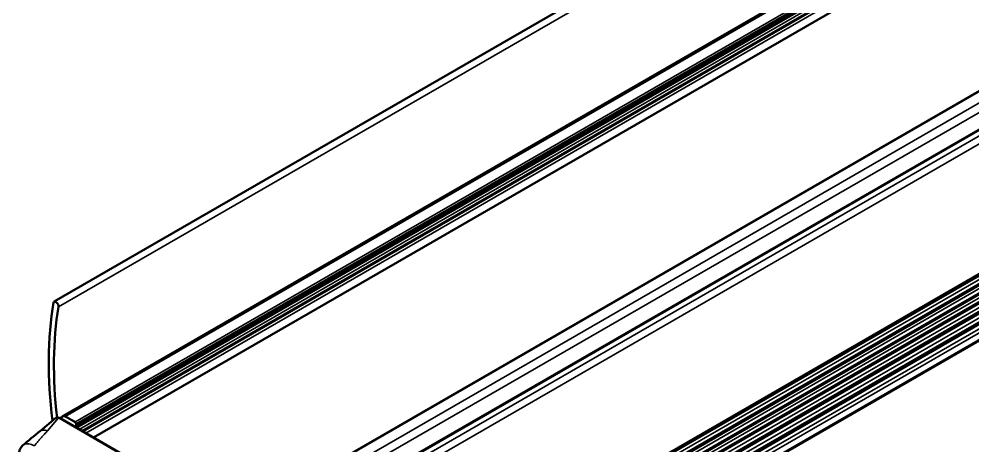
# Model space of a CAD drawing. Header units: millimetres. Extents: x 0 to 3000, y 0 to 3000.
# Drawn here: x 1929.4 to 2189.9, y 2153.5 to 2270.2 of the extents above; entities that cross this region are included whole.
import ezdxf

# ---------------------------------------------------------------- set-up
doc = ezdxf.new("R2010")
doc.units = ezdxf.units.MM
doc.layers.add('Visible (ANSI)', color=7, linetype='Continuous', lineweight=50)
doc.layers.add('Visible Narrow (ANSI)', color=7, linetype='Continuous', lineweight=35)

msp = doc.modelspace()

# ---------------------------------------------------------------- linework, layer by layer
at = {"layer": 'Visible (ANSI)'}
for p, q in [((2644.6578, 2600.406), (1938.9653, 2192.9742)), ((2648.3129, 2569.818), (1941.2062, 2161.5697)), ((2652.0034, 2567.0376), (1944.8966, 2158.7893)), ((2652.1069, 2567.753), (1945.0001, 2159.4944)), ((1949.7304, 2155.8426), (2653.5532, 2562.1948)), ((1989.7155, 2133.9666), (2696.8223, 2542.2149)), ((1994.3144, 2125.9514), (2701.4212, 2534.1997)), ((2701.5148, 2494.4718), (1994.5887, 2086.3278)), ((2702.895, 2495.5931), (1997.2024, 2088.1613)), ((1997.3616, 2088.3494), (2703.0542, 2495.7812)), ((2701.2087, 2491.7401), (1994.2076, 2083.5528)), ((2700.853, 2488.9618), (1993.8237, 2080.7582)), ((2700.4164, 2486.3019), (1993.4663, 2078.1441)), ((2700.2323, 2483.439), (1993.3212, 2075.3037)), ((2700.2323, 2480.4892), (1993.3212, 2072.3539)), ((1993.2097, 2067.7587), (2700.2269, 2475.9553)), ((1939.4825, 2161.1843), (1935.1432, 2157.5984)), ((1940.4257, 2161.2147), (1991.8509, 2131.5243)), ((1944.6726, 2158.8001), (1944.2335, 2159.0162)), ((1945.0001, 2159.0182), (1945.0001, 2159.4944))]:
    msp.add_line(p, q, dxfattribs=at)
for centre, major_axis, start_param, end_param in [((2023.7881, 2126.5927), (-61, 105.6551), 0.61258202, 0.94044589), ((2023.7881, 2126.5927), (60, -103.923), 3.75586502, 4.06795537), ((1939.4706, 2192.0991), (-0.5053, 0.8752), 3.75586502, 6.69194405), ((1996.0578, 2114.9865), (-40, 69.282), 0.56762478, 0.56768345), ((1942.2062, 2159.8377), (-1, 1.7321), 5.6216365, 6.85081009), ((1943.5837, 2146.2648), (8.885, -15.3893), 2.26904464, 2.48004385), ((1944.6466, 2159.6985), (0.25, -0.433), 0.78539816, 2.2690265), ((1944.6466, 2159.2223), (0.25, -0.433), 5.57144004, 7.06858347)]:
    msp.add_ellipse(centre, major_axis=major_axis, ratio=0.57735027, start_param=start_param, end_param=end_param, dxfattribs=at)
for points, knots in [([(1939.4825, 2161.1843), (1939.5484, 2161.2387), (1939.6249, 2161.2818), (1939.7847, 2161.3373), (1939.8688, 2161.3507), (1940.0385, 2161.351), (1940.1253, 2161.3365), (1940.2818, 2161.288), (1940.3532, 2161.2561), (1940.4214, 2161.2171)], [0.000014897, 0.000014897, 0.000014897, 0.000014897, 0.027947306, 0.027947306, 0.055226774, 0.055226774, 0.083774473, 0.083774473, 0.109274406, 0.109274406, 0.109274406, 0.109274406]), ([(1929.4183, 2151.7119), (1929.4654, 2152.0196), (1929.5401, 2152.3139), (1929.8091, 2153.0038), (1930.0538, 2153.3761), (1930.3715, 2153.6513)], [0, 0, 0, 0, 0.119535994, 0.119535994, 0.305254271, 0.305254271, 0.305254271, 0.305254271])]:
    msp.add_open_spline(points, degree=3, knots=knots, dxfattribs=at)
for points in [[(1930.3717, 2153.6515), (1931.9626, 2155.0287), (1933.5474, 2156.281), (1935.1168, 2157.5775)], [(1930.3715, 2153.6513), (1930.3716, 2153.6514), (1930.3716, 2153.6514), (1930.3717, 2153.6515)]]:
    msp.add_open_spline(points, degree=3, dxfattribs=at)
at = {"layer": 'Visible Narrow (ANSI)'}
for p, q in [((1940.1747, 2191.552), (2645.8672, 2598.9838)), ((1942.0314, 2161.559), (2649.1382, 2569.8073)), ((1944.6773, 2160.0875), (2651.7841, 2568.3358)), ((1945.0001, 2159.0182), (2652.1069, 2567.2665)), ((1945.1627, 2158.4798), (2650.6927, 2565.8177)), ((1945.8698, 2158.0715), (2651.0462, 2565.2053)), ((2651.3998, 2564.593), (1946.5769, 2157.6633)), ((1946.9305, 2157.4591), (2651.7534, 2564.3888)), ((2652.1069, 2563.7765), (1947.6376, 2157.0509)), ((2697.0415, 2542.2064), (1989.9347, 2133.9581)), ((2699.6874, 2540.6227), (1992.5806, 2132.3744)), ((2700.8935, 2538.6587), (1993.7867, 2130.4104)), ((2701.5203, 2534.4956), (1994.4135, 2126.2473)), ((2700.4929, 2533.6363), (1994.8003, 2126.2045)), ((1996.1443, 2125.4285), (2701.8368, 2532.8603)), ((2702.8795, 2531.2579), (1997.187, 2123.8261)), ((1994.6253, 2086.5937), (2701.7122, 2494.8305)), ((1994.2994, 2083.8511), (2701.4062, 2492.0993)), ((1994.3224, 2084.0431), (2701.4291, 2492.2914)), ((1994.4317, 2085.1844), (2701.1447, 2493.2054)), ((1993.9407, 2081.0488), (2701.0475, 2489.2971)), ((1993.9751, 2081.3021), (2701.0818, 2489.5504)), ((1994.0559, 2082.4484), (2700.7934, 2490.4835)), ((1993.5041, 2078.3881), (2700.6109, 2486.6364)), ((2700.6462, 2486.8933), (1993.5394, 2078.6451)), ((1993.6828, 2079.7321), (2700.4058, 2487.7588)), ((2700.4341, 2484.0846), (1993.3273, 2075.8363)), ((1993.3273, 2075.6367), (2700.4341, 2483.885)), ((1993.3571, 2076.9374), (2700.0911, 2484.9705)), ((1993.3212, 2074.0363), (2700.0715, 2482.0788)), ((2700.4341, 2481.1689), (1993.3273, 2072.9207)), ((1993.3273, 2072.6868), (2700.4341, 2480.9351)), ((1993.3212, 2071.0865), (2700.0715, 2479.1289)), ((2700.4341, 2478.2191), (1993.3273, 2069.9708)), ((1993.3273, 2068.1647), (2700.4341, 2476.413)), ((1937.1628, 2157.6803), (1940.1633, 2161.1825)), ((1991.5885, 2131.4921), (1940.1633, 2161.1825))]:
    msp.add_line(p, q, dxfattribs=at)
for centre, major_axis, ratio, start_param, end_param in [((1940.1757, 2160.7817), (0.25, 0.433), 0.57735027, 0, 0.82035003), ((1937.6983, 2155.8039), (-2.7634, 1.5574), 0.48087057, 5.16527293, 6.10027424)]:
    msp.add_ellipse(centre, major_axis=major_axis, ratio=ratio, start_param=start_param, end_param=end_param, dxfattribs=at)
for points, knots in [([(1940.1633, 2161.1825), (1940.0866, 2161.2165), (1940.0129, 2161.2409), (1939.9455, 2161.256), (1939.9312, 2161.2592), (1939.9172, 2161.262), (1939.9035, 2161.2644), (1939.8538, 2161.2732), (1939.8082, 2161.277), (1939.7643, 2161.2765), (1939.7388, 2161.2762), (1939.7139, 2161.2744), (1939.6892, 2161.2709), (1939.6604, 2161.2669), (1939.632, 2161.2604), (1939.605, 2161.2514), (1939.5691, 2161.2394), (1939.5358, 2161.2227), (1939.5066, 2161.2025), (1939.4983, 2161.1967), (1939.4902, 2161.1907), (1939.4825, 2161.1843)], [0.000031962, 0.000031962, 0.000031962, 0.000031962, 0.165040498, 0.165040498, 0.165040498, 0.2, 0.2, 0.2, 0.326552104, 0.326552104, 0.326552104, 0.4, 0.4, 0.4, 0.485938867, 0.485938867, 0.485938867, 0.6, 0.6, 0.6, 0.632570057, 0.632570057, 0.632570057, 0.632570057]), ([(1933.6292, 2153.5474), (1933.7013, 2153.6473), (1933.7744, 2153.747), (1933.8494, 2153.8465), (1934.0288, 2154.0846), (1934.2186, 2154.3211), (1934.4137, 2154.5567), (1934.6111, 2154.795), (1934.8138, 2155.0322), (1935.0203, 2155.2688), (1935.1242, 2155.3879), (1935.2292, 2155.5068), (1935.3347, 2155.6256), (1935.4489, 2155.7542), (1935.5639, 2155.8826), (1935.6791, 2156.0109), (1935.9174, 2156.2762), (1936.157, 2156.5411), (1936.3945, 2156.8065), (1936.6545, 2157.097), (1936.912, 2157.388), (1937.1629, 2157.6801)], [0, 0, 0, 0, 0.07106221, 0.07106221, 0.07106221, 0.24119565, 0.24119565, 0.24119565, 0.4133313, 0.4133313, 0.4133313, 0.5, 0.5, 0.5, 0.59379113, 0.59379113, 0.59379113, 0.78773038, 0.78773038, 0.78773038, 1, 1, 1, 1]), ([(1930.3717, 2153.6515), (1930.4756, 2153.7415), (1930.5906, 2153.821), (1930.7175, 2153.888), (1930.8914, 2153.9798), (1931.0884, 2154.0473), (1931.3017, 2154.084), (1931.5149, 2154.1206), (1931.7435, 2154.1276), (1931.9924, 2154.1016), (1932.0276, 2154.0979), (1932.0632, 2154.0935), (1932.0992, 2154.0885), (1932.3176, 2154.0579), (1932.55, 2154.0017), (1932.7866, 2153.9214), (1933.0623, 2153.8278), (1933.3437, 2153.7024), (1933.6292, 2153.5474)], [0.408726902, 0.408726902, 0.408726902, 0.408726902, 0.5, 0.5, 0.5, 0.625, 0.625, 0.625, 0.75, 0.75, 0.75, 0.767681063, 0.767681063, 0.767681063, 0.875, 0.875, 0.875, 1, 1, 1, 1])]:
    msp.add_open_spline(points, degree=3, knots=knots, dxfattribs=at)

doc.saveas('drawing.dxf')
